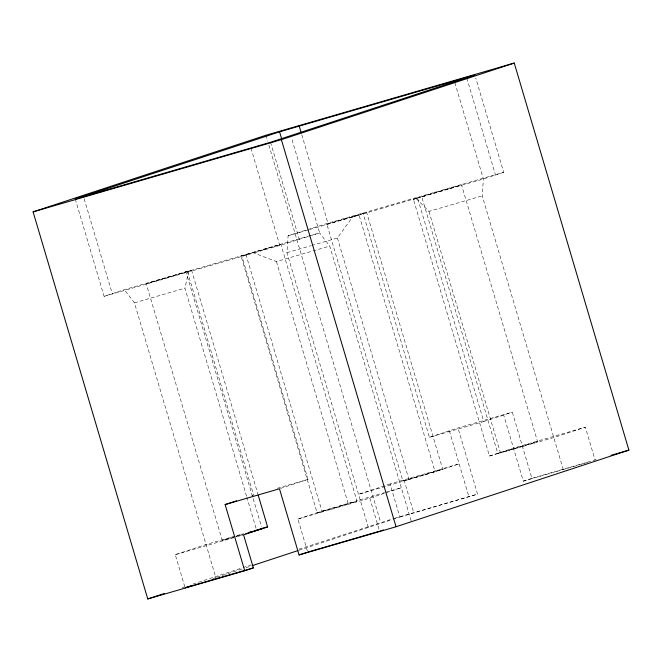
<?xml version="1.0" encoding="UTF-8"?>
<svg xmlns="http://www.w3.org/2000/svg" width="662" height="662" viewBox="0 0 662 662"><rect width="100%" height="100%" fill="white"/><g stroke="black" fill="none" stroke-linecap="round" stroke-linejoin="round"><path stroke-width="0.5" stroke-dasharray="3.31 2.48" d="M368.329 527.44L286.936 252.669L288.111 235.78L327.971 223.185L503.674 172.31L475.738 77.992M563.321 469.681L482.217 195.886L483.392 178.988L454.579 81.716M246.545 496.169L184.93 288.169L188.794 270.923L191.558 270.195L257.915 494.2M311.678 245.478L337.413 237.997L352.54 217.045L417.532 197.913L483.773 421.537L429.439 437.342L363.198 213.71M233.752 537.287L222.267 540.424L146.219 283.7L186.03 271.966M326.871 224.252L366.682 212.527L442.729 469.25L420.37 476.102L402.91 480.976L326.871 224.252L366.682 212.527M241.067 256.12L280.887 244.394L356.934 501.109L334.583 507.961L317.115 512.843L241.067 256.12L280.887 244.394M421.719 196.672L461.538 184.946L537.577 441.67L515.235 448.513L497.766 453.396L421.719 196.672L461.538 184.946M222.267 540.424L233.421 536.907M402.91 480.976L442.729 469.25M317.115 512.843L356.934 501.109M497.766 453.396L537.577 441.67M75.269 199.063L104.083 296.328L124.365 289.658L188.794 270.923M251.767 495.805L253.67 495.176L187.429 271.552L191.558 270.195L185.286 272.09M411.127 520.828L329.734 246.065L319.647 232.875L187.429 271.552M417.532 197.913L413.402 199.27L489.441 455.994L553.804 437.565L585.349 427.18L595.155 460.272M104.083 296.328L279.778 245.453L319.647 232.875L291.702 138.548M503.674 172.31L483.392 178.988L413.402 199.27L426.75 195.389M429.439 437.342L457.98 427.95L512.314 412.145L531.917 478.328L523.286 481.175L503.674 414.991M280.415 488.457L308.004 479.379L241.762 255.747L246.744 254.291M483.773 421.537L512.314 412.145M184.789 586.797L175.273 554.682L206.039 544.528L243.649 533.589M390.067 483.972L358.523 494.349L435.108 471.791L459.147 463.88L390.067 483.972L399.873 517.063L393.178 519.265M307.416 551.14L297.9 519.016L321.939 511.114L384.548 492.619M489.441 455.994L513.48 448.083L585.349 427.18M297.9 519.016L369.777 498.122L401.321 487.737L385.541 492.329M182.149 587.641L184.11 586.995M192.956 584.083L242.077 567.922M243.062 567.591L250.923 565.009M299.067 549.162L393.633 518.545M212.957 578.571L215.845 577.62L134.452 302.848L124.365 289.658M216.822 577.297L242.234 568.931M246.14 567.648L251.03 566.043M298.926 550.279L392.227 519.579M399.873 517.063L477.583 494.133L457.98 427.95M236.011 536.129L242.863 534.093M242.358 534.772L235.515 536.783M288.111 235.78L308.931 229.722M309.915 229.433L359.069 215.067L435.108 471.791M286.936 252.669L310.693 245.768M416.175 198.534L428.943 211.377L482.217 195.886M134.452 302.848L184.93 288.169M252.421 252.421L276.459 261.556L329.734 246.065M277.386 488.283L308.004 479.379M175.273 554.682L243.566 534.822M394.56 518.272L477.583 494.133M531.917 478.328L598.225 459.047M523.286 481.175L588.261 462.275M146.269 283.758L186.039 271.974L261.49 526.712M466.834 78.224L495.358 174.511M428.943 211.377L500.53 453.056M449.341 430.788L468.953 496.972M337.413 237.997L409 479.669M301.781 134.758L327.971 223.185M404.019 479.909L413.824 513M270.551 142.272L299.365 239.545M265.95 135.247L267.713 141.188M268.888 145.144L380.617 522.335M369.777 498.122L379.285 530.237M250.972 148.18L279.778 245.453M276.459 261.556L348.047 503.228M245.892 254.39L321.939 511.114M246.835 497.162L256.227 528.855M84.165 198.823L112.399 294.127"/><path stroke-width="0.99" d="M33.1 211.873L265.95 135.247L514.242 63.047L628.9 450.127L396.05 526.753L299.067 554.955L279.463 488.771L225.13 504.568L244.733 570.752L147.758 598.953L33.1 211.873L281.383 139.665L514.242 63.047M279.579 131.829L75.269 199.063L270.551 142.272L474.861 75.046L279.579 131.829L281.615 138.706M225.13 504.568L236.549 500.811M258.213 495.193L267.605 526.911L243.566 534.822L253.372 567.913L244.733 570.752M147.758 598.953L164.466 593.458M191.806 585.556L185.079 587.773L253.372 567.913M252.007 565.72L297.95 550.602M299.067 554.955L306.746 552.431M380.534 530.899L383.397 529.956M245.809 533.737L262.078 528.698L257.973 529.716M611.084 455.307L628.9 450.127M307.706 552.116L379.574 531.214M249.682 532.091L252.412 531.296M254.233 530.775L257.038 529.981M260.216 528.872L267.605 526.911M299.158 125.921L301.202 132.797M281.383 139.665L396.05 526.753"/></g></svg>
